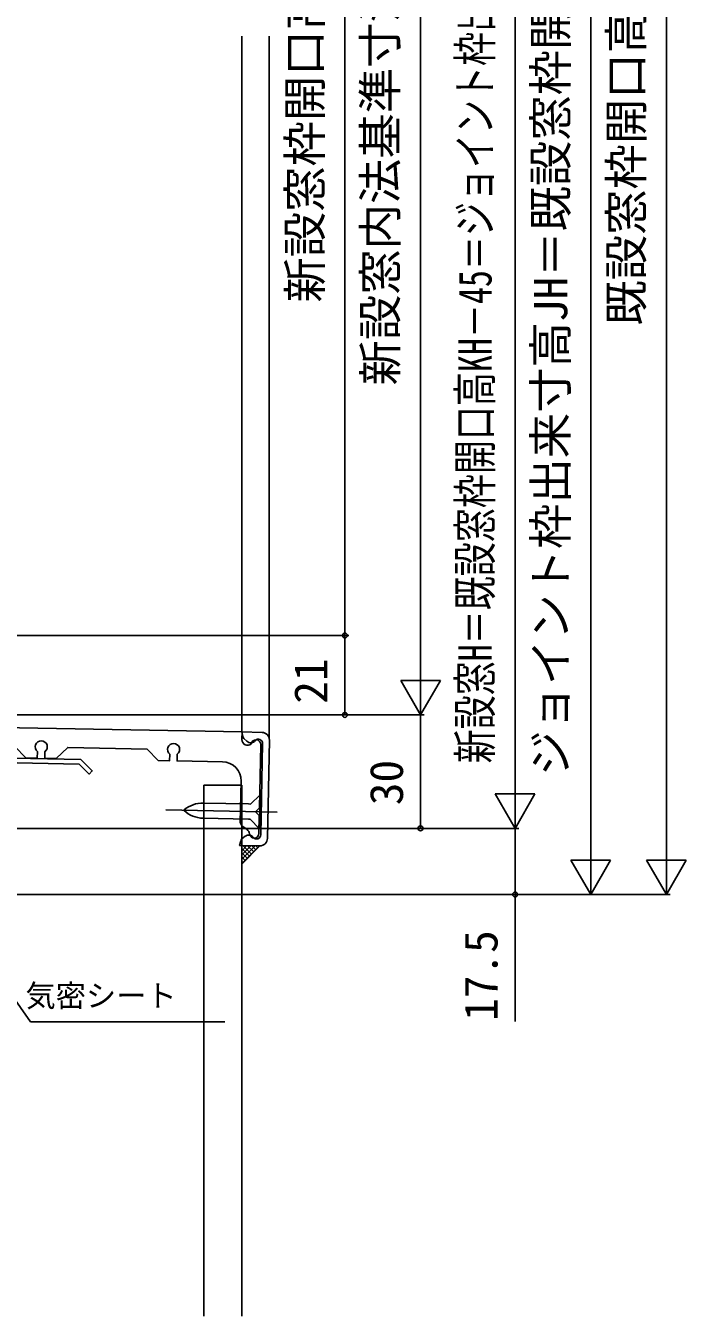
# Model space of a CAD drawing. Units: millimetres, scale not verified. Extents: x -525 to 525, y -783 to 778.
# Drawn here: x 87.9 to 262.5, y -141.4 to 199.9 of the extents above; entities that cross this region are included whole.
import ezdxf
from ezdxf.enums import TextEntityAlignment as Align

# ---------------------------------------------------------------- set-up
doc = ezdxf.new("R2010")
doc.units = ezdxf.units.MM
doc.header["$LTSCALE"] = 4
for name, color, linetype in [('0-2_YKK_11', 7, 'Continuous'), ('0-4_YKK_12', 2, 'Continuous'), ('0-5_YKK_13', 4, 'Continuous'), ('0-6_YKK_D', 6, 'Continuous'), ('0-8_YSS_K', 3, 'Continuous')]:
    doc.layers.add(name, color=color, linetype=linetype)
doc.styles.add('ＭＳ ゴシック', font='')
doc.styles.get('ＭＳ ゴシック').set_extended_font_data('MS Gothic')

msp = doc.modelspace()

# ---------------------------------------------------------------- linework, layer by layer
at = {"layer": '0-2_YKK_11'}
for p, q in [((145.049, 11.106), (145.089, 13.105)), ((145.605, 11.371), (146.398, 10.649)), ((151.822, -15.035), (152.342, 10.96)), ((150.524, 10.096), (150.04, -14.099)), ((145.895, -14.487), (145.074, -15.176))]:
    msp.add_line(p, q, dxfattribs=at)
for points in [[(145.089, 13.105), (32.101, 15.181), (32.028, 11.166), (32.811, 10.35), (41.21, 10.182), (42.026, 10.966), (42.809, 10.15), (45.009, 10.106), (47.948, 7.047), (50.948, 6.987), (50.983, 8.737)], [(150.382, 13), (145.028, 13.107), (145.293, 11.934)], [(52.982, 8.697), (52.947, 6.947), (55.947, 6.887), (59.006, 9.826), (85.001, 9.306), (87.94, 6.247), (90.94, 6.187), (90.975, 7.937)], [(92.974, 7.897), (92.939, 6.147), (95.939, 6.087), (98.998, 9.026), (119.994, 8.606), (122.933, 5.547), (125.933, 5.487), (125.968, 7.238)], [(127.967, 7.198), (127.932, 5.447), (139.93, 5.207)], [(149.553, -13.739), (149.648, -8.99), (148.668, -7.97), (149.688, -6.991), (150.02, 9.606), (150.023, 9.756)], [(60.5, -3.493), (60.5, 3.619), (62.5, 3.619), (62.5, 6.619), (102.5, 5.819), (105.5, 2.819), (104.651, 1.971), (101.993, 4.629), (65.02, 5.368)], [(144.829, 0.108), (144.61, -10.869), (145.02, -11.697), (146.419, -12.719)], [(144.74, -15.727), (144.428, -16.887), (149.782, -16.994)]]:
    msp.add_lwpolyline(points, dxfattribs=at)
for centre, radius, start, end in [((92, 9.166), 1.6, 307.53642, 230.17205), ((146.549, 11.076), 1.5, 178.85424, 311.06275), ((146.278, 12.111), 1, 190.16417, 227.70286), ((147.408, 11.759), 1.5, 227.70286, 320.87436), ((148.773, 9.781), 1.25, 358.85424, 172.47238), ((149.425, 10.118), 1.1, 358.85424, 140.87436), ((150.342, 11), 2, 358.85424, 88.85424), ((126.993, 8.466), 1.6, 307.53642, 230.17205), ((139.83, 0.208), 5, 358.85424, 88.85424), ((145.487, -13.995), 1.58, 5.68831, 53.86478), ((145.717, -15.942), 1, 130.00562, 167.5443), ((146.86, -15.636), 1.5, 36.83411, 130.00562), ((148.303, -13.714), 1.25, 185.68831, 358.85424), ((148.941, -14.077), 1.1, 216.83411, 358.85424), ((149.822, -14.995), 2, 268.85424, 358.85424)]:
    msp.add_arc(centre, radius, start, end, dxfattribs=at)
at = {"layer": '0-4_YKK_12'}
for p, q in [((145, 197.119), (145, 13.116)), ((152.299, 197.119), (152.297, 11.447))]:
    msp.add_line(p, q, dxfattribs=at)
at = {"layer": '0-5_YKK_13'}
for p, q in [((134.845, -5.694), (146.842, -5.933)), ((147.342, -5.943), (146.842, -5.933)), ((149.892, -3.494), (147.342, -5.943)), ((149.892, -3.494), (149.712, -12.492)), ((124.961, -7.496), (154.395, -8.085)), ((129.706, -7.591), (129.807, -7.504)), ((129.804, -7.683), (129.706, -7.591)), ((146.762, -9.933), (134.765, -9.693)), ((147.262, -9.943), (146.762, -9.933)), ((149.712, -12.492), (147.262, -9.943))]:
    msp.add_line(p, q, dxfattribs=at)
for centre, start, end in [((134.695, -13.192), 88.85424, 130.67249), ((134.915, -2.194), 227.03598, 268.85424)]:
    msp.add_arc(centre, 7.5, start, end, dxfattribs=at)
at = {"layer": '0-6_YKK_D'}
for p, q in [((257.299, 404.119), (257.299, -19.381)), ((237.299, 394.119), (237.299, -19.381)), ((217.299, 377.119), (217.299, -1.881)), ((192.299, 347.119), (192.299, 28.119)), ((172.299, 38.619), (172.299, 336.619)), ((32.5, 38.619), (173.299, 38.619)), ((32.5, 38.619), (173.299, 38.619)), ((172.299, 38.619), (172.299, 17.619)), ((192.299, 17.619), (192.299, 35.806)), ((192.299, 17.619), (187.049, 26.712)), ((197.549, 26.712), (187.049, 26.712)), ((192.299, 17.619), (197.549, 26.712)), ((47.5, 17.619), (173.299, 17.619)), ((47.5, 17.619), (193.299, 17.619)), ((47.5, 17.619), (193.299, 17.619)), ((192.299, 17.619), (192.299, -12.381)), ((217.299, -12.381), (217.299, 5.806)), ((217.299, -12.381), (212.049, -3.288)), ((222.549, -3.288), (212.049, -3.288)), ((217.299, -12.381), (222.549, -3.288)), ((32.5, -12.381), (218.299, -12.381)), ((32.5, -12.381), (218.299, -12.381)), ((32.5, -12.381), (193.299, -12.381)), ((237.299, -29.881), (237.299, -11.694)), ((257.299, -29.881), (257.299, -11.694)), ((237.299, -29.881), (232.049, -20.788)), ((242.549, -20.788), (232.049, -20.788)), ((237.299, -29.881), (242.549, -20.788)), ((257.299, -29.881), (252.049, -20.788)), ((262.549, -20.788), (252.049, -20.788)), ((257.299, -29.881), (262.549, -20.788)), ((1, -29.881), (258.299, -29.881)), ((1, -29.881), (238.299, -29.881)), ((1, -29.881), (218.299, -29.881))]:
    msp.add_line(p, q, dxfattribs=at)
for points in [[(217.299, -12.381), (217.299, -29.881), (217.299, -63.431)], [(63, -26.198), (64.462, -28.287), (89.18, -63.588), (140.546, -63.588)]]:
    msp.add_lwpolyline(points, dxfattribs=at)
for centre in [(172.299, 38.619), (172.299, 38.619), (172.299, 17.619), (192.299, -12.381), (217.299, -29.881)]:
    msp.add_circle(centre, 0.637, dxfattribs=at)
at = {"layer": '0-8_YSS_K'}
for p, q in [((145, -0.994), (135, -0.994)), ((135, -141.397), (135, -0.994)), ((145, -141.397), (145, -0.994)), ((145, -17.178), (145.274, -16.904)), ((145, -18.301), (146.374, -16.926)), ((145, -19.423), (147.475, -16.948)), ((145, -20.546), (148.576, -16.97)), ((145, -21.668), (149.676, -16.992)), ((149.822, -16.995), (145, -21.818)), ((147.624, -19.193), (145.337, -16.906)), ((148.186, -18.632), (146.482, -16.928)), ((148.747, -18.071), (147.627, -16.951)), ((149.308, -17.509), (148.773, -16.974)), ((147.063, -19.754), (145, -17.691)), ((146.502, -20.316), (145, -18.814)), ((145.94, -20.877), (145, -19.936)), ((145.379, -21.438), (145, -21.059))]:
    msp.add_line(p, q, dxfattribs=at)

# ---------------------------------------------------------------- texts
at = {"layer": '0-6_YKK_D', "style": 'ＭＳ ゴシック'}
for s, p in [('ジョイント枠出来寸高JH＝既設窓枠開口高KH－10', (233.731, 1.505)), ('新設窓内法基準寸法h', (188.663, 104.744)), ('既設窓枠開口高KH', (253.731, 120.574)), ('新設窓枠開口高', (168.731, 126.665)), ('21', (170.299, 20.585)), ('30', (190.299, -6.245)), ('17.5', (215.299, -63.272))]:
    msp.add_text(s, height=8.798, rotation=90, dxfattribs=at).set_placement(p, align=Align.BOTTOM_LEFT)
at = {"layer": '0-6_YKK_D', "style": 'ＭＳ ゴシック', "width": 0.75}
msp.add_text('新設窓H＝既設窓枠開口高KH－45＝ジョイント枠出来寸高JH－35', height=8.798, rotation=90, dxfattribs=at).set_placement((213.731, 4.807), align=Align.BOTTOM_LEFT)
at = {"layer": '0-6_YKK_D', "style": 'ＭＳ ゴシック'}
msp.add_text('気密シート', height=5.865, dxfattribs=at).set_placement((87.799, -61.321), align=Align.BOTTOM_LEFT)

doc.saveas('drawing.dxf')
